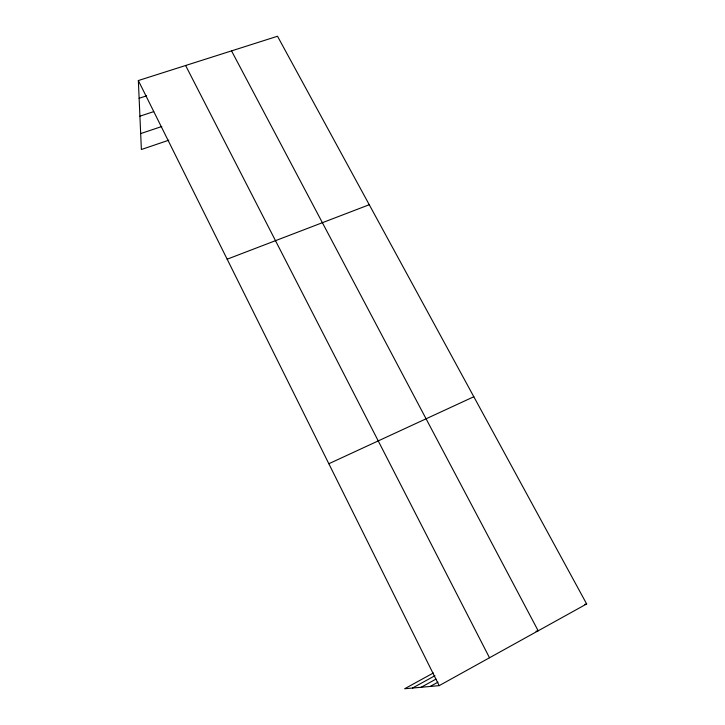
<?xml version="1.0" encoding="UTF-8"?>
<svg xmlns="http://www.w3.org/2000/svg" width="725" height="725" viewBox="0 0 725 725"><rect width="100%" height="100%" fill="white"/><g stroke="black" fill="none" stroke-linecap="round" stroke-linejoin="round"><path stroke-width="1.09" d="M430.17 686.457L437.982 682.143M433.378 672.981L404.641 688.75L439.16 685.651L586.652 603.952L277.512 36.25L138.348 80.547L141.375 149.513L168.753 140.215M421.162 687.264L435.961 679.107M412.507 688.043L434.973 675.691M328.842 463.737L473.815 396.738M227.161 259.197L369.261 204.731M140.677 133.581L161.802 126.503M139.916 116.181L153.718 111.632M139.127 98.265L146.604 95.845M584.622 604.46L586.652 603.952M536.02 631.267L538.177 630.804L231.538 50.886M185.618 65.504L489.502 657.765M138.348 80.547L439.16 685.651"/></g></svg>
